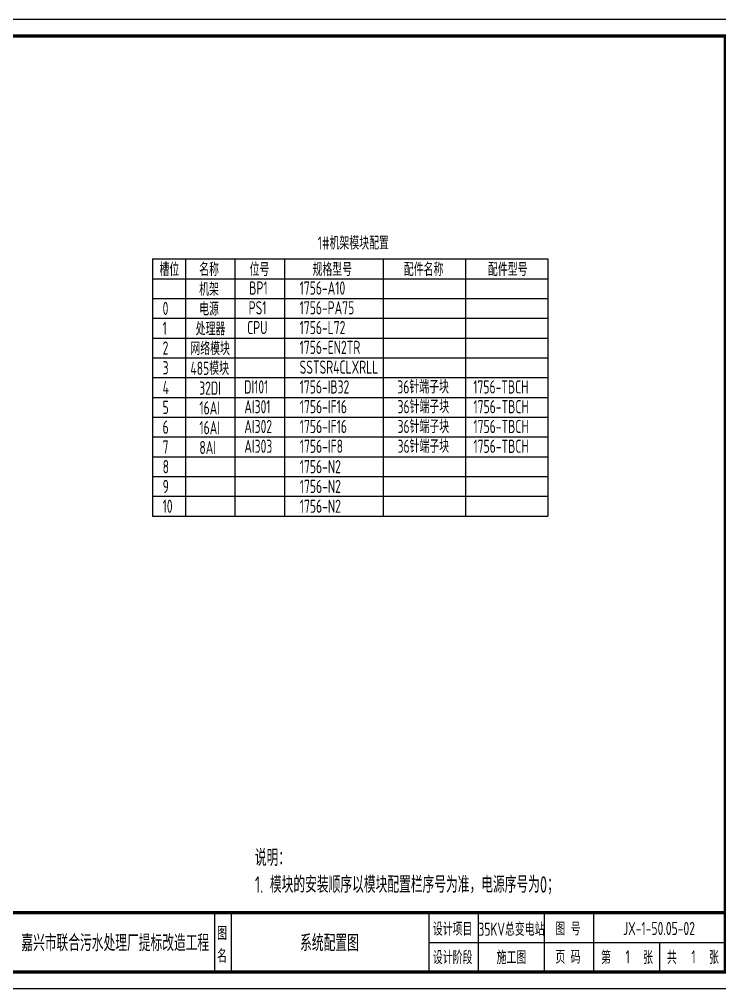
# Model space of a CAD drawing. Header units: millimetres. Extents: x 30557 to 235556, y -116603 to -73383.
# Drawn here: x 204257 to 206382, y -76323 to -73383 of the extents above; entities that cross this region are included whole.
import ezdxf
from ezdxf.enums import TextEntityAlignment as Align

# ---------------------------------------------------------------- set-up
doc = ezdxf.new("R2010")
doc.units = ezdxf.units.MM
doc.layers.add('1', color=3, linetype='Continuous')
doc.layers.add('文本层', color=2, linetype='Continuous')
doc.layers.add('_Drawing', color=7, linetype='Continuous', lineweight=25)
doc.styles.add('supcon', font='sceie.shx', dxfattribs={"width": 0.75, "height": 40, "bigfont": 'sceic.shx'})

# ---------------------------------------------------------------- blocks, each defined once
blk = doc.blocks.new('supcon图框')
at = {"linetype": 'Continuous'}
for p, q in [((6145.7, 4361.7), (1987.7, 4361.7)), ((1987.7, 1421.7), (6145.7, 1421.7))]:
    blk.add_line(p, q, dxfattribs=at)
for p, q in [((4545.7, 1651.7), (4545.7, 1471.7)), ((4595.7, 1651.7), (4595.7, 1471.7)), ((5195.7, 1651.7), (5195.7, 1471.7)), ((5345.7, 1651.7), (5345.7, 1471.7)), ((5545.7, 1651.7), (5545.7, 1471.7)), ((5695.7, 1651.7), (5695.7, 1471.7)), ((5195.7, 1561.7), (6095.7, 1561.7)), ((5895.7, 1561.7), (5895.7, 1471.7))]:
    blk.add_line(p, q)
at = {"linetype": 'Continuous', "const_width": 10}
blk.add_lwpolyline([(2195.7, 4311.7), (6095.7, 4311.7), (6095.7, 1471.7), (2195.7, 1471.7)], close=True, dxfattribs=at)
blk.add_lwpolyline([(2195.7, 1651.7), (6095.7, 1651.7)], dxfattribs=at)
at = {"style": 'supcon', "width": 0.75}
for s, p in [('设计项目', (5268, 1604.2)), ('图 号', (5618, 1604.2)), ('图', (4568.2, 1590.7)), ('名', (4568.2, 1522.9)), ('设计阶段', (5268, 1518.1)), ('施工图', (5446.5, 1518.1)), ('页 码', (5618, 1518.1)), ('第      张', (5797, 1518.1)), ('共      张', (5997, 1518.1))]:
    blk.add_text(s, height=40, dxfattribs=at).set_placement(p, align=Align.MIDDLE)

msp = doc.modelspace()

# ---------------------------------------------------------------- linework, layer by layer
at = {"color": 7, "lineweight": -3}
for p, q in [((204661.2, -74109.6), (205861.2, -74109.6)), ((204661.2, -74109.6), (204661.2, -74889.6)), ((204761.2, -74109.6), (204761.2, -74889.6)), ((204911.2, -74109.6), (204911.2, -74889.6)), ((205061.2, -74109.6), (205061.2, -74889.6)), ((205361.2, -74109.6), (205361.2, -74889.6)), ((205611.2, -74109.6), (205611.2, -74889.6)), ((204661.2, -74169.6), (205861.2, -74169.6)), ((204661.2, -74229.6), (205861.2, -74229.6)), ((204661.2, -74289.6), (205861.2, -74289.6)), ((204661.2, -74349.6), (205861.2, -74349.6))]:
    msp.add_line(p, q, dxfattribs=at)
at = {"lineweight": -3}
for p, q in [((205861.2, -74109.6), (205861.2, -74889.6)), ((204661.2, -74409.6), (205861.2, -74409.6)), ((204661.2, -74469.6), (205861.2, -74469.6)), ((204661.2, -74529.6), (205861.2, -74529.6)), ((204661.2, -74589.6), (205861.2, -74589.6)), ((204661.2, -74649.6), (205861.2, -74649.6)), ((204661.2, -74709.6), (205861.2, -74709.6)), ((204661.2, -74769.6), (205861.2, -74769.6)), ((204661.2, -74829.6), (205861.2, -74829.6)), ((204661.2, -74889.6), (205861.2, -74889.6))]:
    msp.add_line(p, q, dxfattribs=at)

# ---------------------------------------------------------------- block references
msp.add_blockref('supcon图框', (200304, -77744.7))

# ---------------------------------------------------------------- texts
at = {"color": 3, "style": 'supcon', "width": 0.75}
for s, p in [('35KV总变电站', (205750.4, -76140.5)), ('1', (206103, -76226.6)), ('1', (206303, -76226.6))]:
    msp.add_text(s, height=40, dxfattribs=at).set_placement(p, align=Align.MIDDLE)
at = {"layer": '1', "color": 3, "style": 'supcon', "width": 0.75}
for s, p in [('1#机架模块配置', (205162.6, -74081.4)), ('机架', (204802.8, -74221.5)), ('BP1', (204954.7, -74217.8)), ('1756-A10', (205107.5, -74217.8)), ('电源', (204802.8, -74281.5)), ('PS1', (204952.9, -74277.8)), ('1756-PA75', (205107.5, -74277.8)), ('处理器', (204792.3, -74341.5)), ('CPU', (204948.4, -74337.8)), ('1756-L72', (205107.5, -74337.8)), ('网络模块', (204776.1, -74401.5)), ('1756-EN2TR', (205107.5, -74397.8)), ('485模块', (204776.1, -74461.5)), ('SSTSR4CLXRLL', (205107.5, -74457.8)), ('32DI', (204802.8, -74521.5)), ('DI101', (204939.2, -74517.8)), ('1756-IB32', (205107.5, -74517.8)), ('36针端子块', (205404.2, -74517.8)), ('1756-TBCH', (205634.5, -74517.8)), ('16AI', (204803.4, -74581.5)), ('AI301', (204939.8, -74577.8)), ('1756-IF16', (205108.1, -74577.8)), ('36针端子块', (205404.8, -74577.8)), ('1756-TBCH', (205635.1, -74577.8)), ('16AI', (204803.4, -74641.5)), ('AI302', (204939.8, -74637.8)), ('1756-IF16', (205108.1, -74637.8)), ('36针端子块', (205404.8, -74637.8)), ('1756-TBCH', (205635.1, -74637.8)), ('8AI', (204803.4, -74701.5)), ('AI303', (204939.8, -74697.8)), ('1756-IF8', (205108.1, -74697.8)), ('36针端子块', (205404.8, -74697.8)), ('1756-TBCH', (205635.1, -74697.8)), ('1756-N2', (205108.1, -74759.6)), ('1756-N2', (205108.1, -74819.6)), ('1756-N2', (205108.1, -74879.6))]:
    msp.add_text(s, height=40, dxfattribs=at).set_placement(p)
at = {"layer": '1', "color": 7, "style": 'supcon', "width": 0.75}
for s, p in [('槽位', (204682.3, -74161.5)), ('名称', (204802.8, -74161.5)), ('位号', (204955.8, -74161.5)), ('规格型号', (205146.8, -74161.5)), ('配件名称', (205423.9, -74161.5)), ('配件型号', (205679.1, -74161.5)), ('0', (204691.8, -74279.8)), ('1', (204691.8, -74339.8))]:
    msp.add_text(s, height=40, dxfattribs=at).set_placement(p)
at = {"layer": '1', "color": 0, "style": 'supcon', "width": 0.75}
for s, p in [('2', (204691.8, -74399.8)), ('3', (204691.8, -74459.8)), ('4', (204691.8, -74519.8)), ('5', (204691.8, -74579.8)), ('6', (204691.8, -74639.8)), ('7', (204691.8, -74699.8)), ('8', (204691.8, -74759.8)), ('9', (204691.8, -74819.8)), ('10', (204691.8, -74879.8))]:
    msp.add_text(s, height=40, dxfattribs=at).set_placement(p)
at = {"layer": '_Drawing', "color": 3, "style": 'supcon', "width": 0.75}
for s, height, p in [('JX-1-50.05-02', 40, (206198.2, -76140.5)), ('嘉兴市联合污水处理厂提标改造工程', 50, (204548.1, -76181.9)), ('系统配置图', 50, (205198.1, -76181.9)), ('1', 40, (206103, -76226.6)), ('1', 40, (206303, -76226.6))]:
    msp.add_text(s, height=height, dxfattribs=at).set_placement(p, align=Align.MIDDLE)
at = {"layer": '文本层', "color": 7, "style": 'supcon', "width": 0.75}
for s, p in [('说明：', (204971.7, -75950.9)), ('1. 模块的安装顺序以模块配置栏序号为准，电源序号为0；', (204971.7, -76032.4))]:
    msp.add_text(s, height=50, dxfattribs=at).set_placement(p)

doc.saveas('drawing.dxf')
